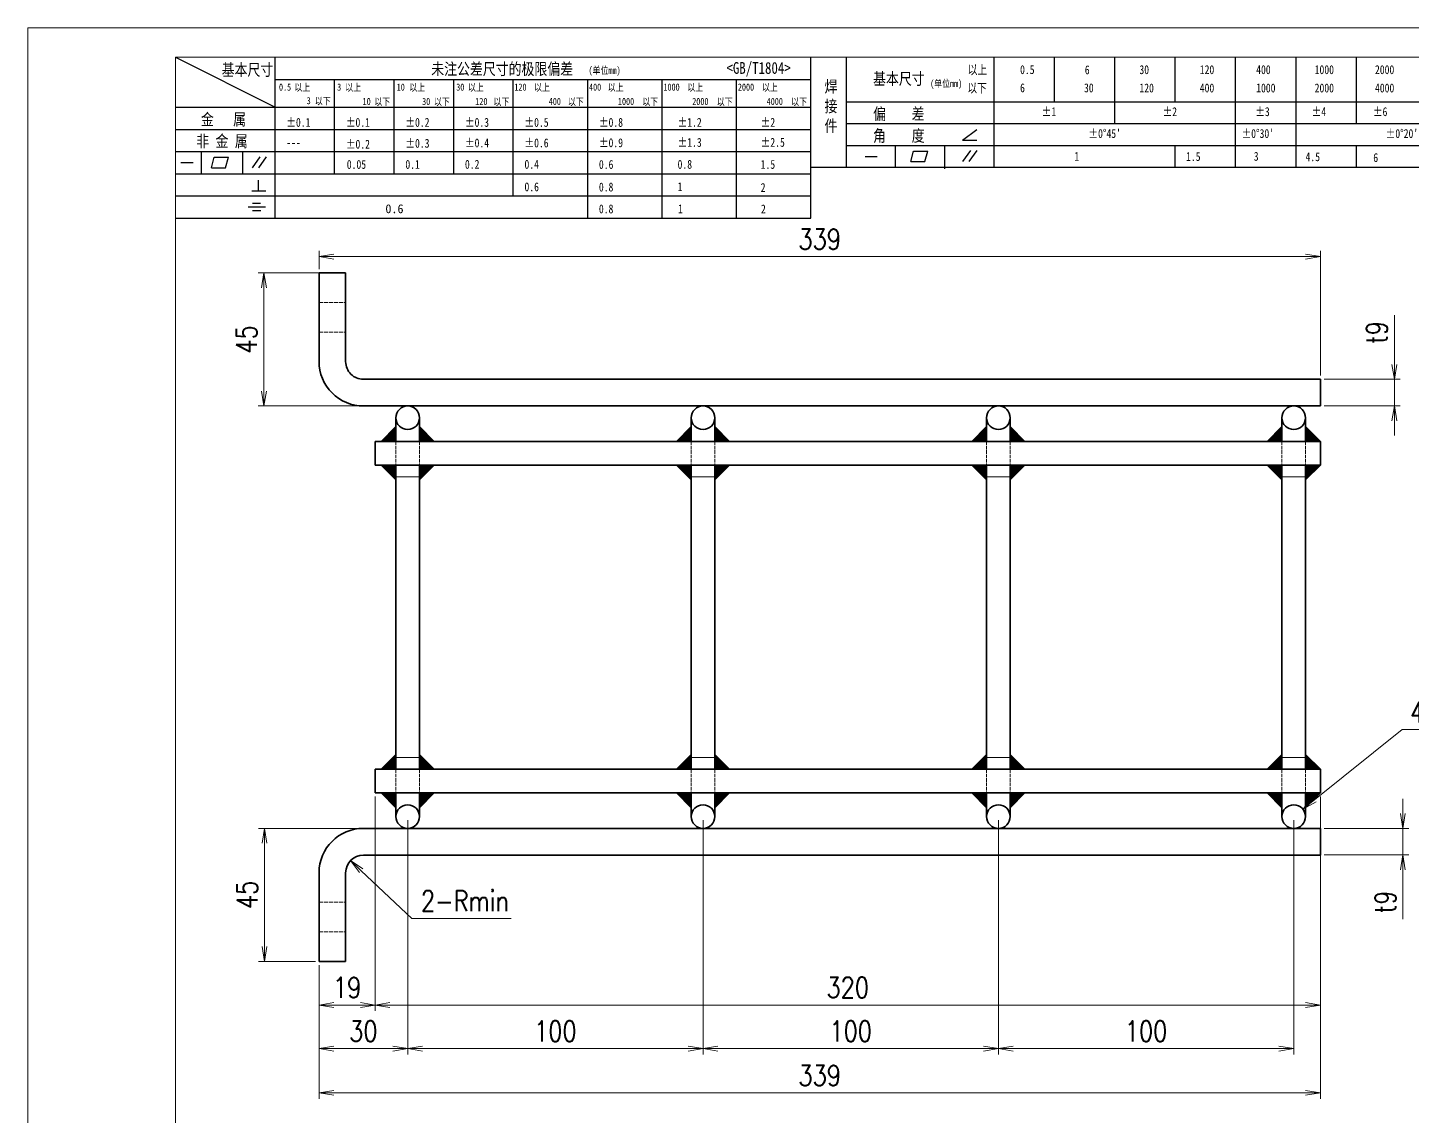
# Model space of a CAD drawing. Header units: millimetres. Extents: x -51813 to 38145, y -10860 to 38732.
# Drawn here: x -50486.1 to -50017.3, y 38020.1 to 38388.5 of the extents above; entities that cross this region are included whole.
import ezdxf

# ---------------------------------------------------------------- set-up
doc = ezdxf.new("R2010")
doc.units = ezdxf.units.MM
doc.header["$LTSCALE"] = 0.5
doc.linetypes.add('DASHED', pattern=[15, 12, -3])
for name, color, linetype, lineweight in [('DRAWING', 7, 'Continuous', 35), ('图框', 7, 'Continuous', 18), ('标注线', 3, 'Continuous', 18), ('粗实线', 7, 'Continuous', 35)]:
    doc.layers.add(name, color=color, linetype=linetype, lineweight=lineweight)
doc.layers.add('图\\M+19E79\\M+195B6\\M+18E9A', color=7, linetype='Continuous')
doc.layers.add('打印', color=7, linetype='Continuous', lineweight=15, plot=False)
doc.layers.add('打印-禁用', color=7, linetype='Continuous', lineweight=15, plot=False)
doc.styles.add('DIM', font='romans.shx', dxfattribs={"width": 0.8, "bigfont": 'bigfont.shx'})
doc.styles.add('国标', font='simfang.ttf', dxfattribs={"width": 0.8})
doc.dimstyles.new('DEH 1-2$0', dxfattribs={"dimscale": 2, "dimtxt": 3.5, "dimasz": 2.5, "dimexe": 1, "dimexo": 0.625, "dimgap": 1.2, "dimtad": 1, "dimdsep": 46, "dimtxsty": 'DIM', "dimblk": 'OPEN', "dimcen": 0, "dimclrd": 8, "dimclre": 8, "dimclrt": 2, "dimazin": 2, "dimtfac": 0.5, "dimtmove": 0, "dimatfit": 3, "dimldrblk": 'OPEN', "dimfxl": 0, "dimtolj": 2, "dimlwd": 13, "dimlwe": 13, "dimarcsym": 0})
doc.dimstyles.new('DEH 1-2$3', dxfattribs={"dimscale": 2, "dimtxt": 3.5, "dimasz": 2.5, "dimexe": 1, "dimexo": 0.625, "dimgap": 1.2, "dimtad": 1, "dimtoh": 1, "dimdsep": 46, "dimtxsty": 'DIM', "dimblk": 'OPEN', "dimcen": 0, "dimclrd": 8, "dimclre": 8, "dimclrt": 2, "dimazin": 2, "dimtfac": 0.5, "dimtofl": 0, "dimtmove": 0, "dimatfit": 3, "dimldrblk": 'OPEN', "dimfxl": 0, "dimtolj": 2, "dimlwd": 18, "dimlwe": 18, "dimarcsym": 0})
doc.dimstyles.new('DEH 1-2$4', dxfattribs={"dimscale": 2, "dimtxt": 3.5, "dimasz": 2.5, "dimexe": 1, "dimexo": 0.625, "dimgap": 1.2, "dimtad": 1, "dimtoh": 1, "dimdsep": 46, "dimtxsty": 'DIM', "dimblk": 'OPEN', "dimcen": 0, "dimclrd": 8, "dimclre": 8, "dimclrt": 2, "dimazin": 2, "dimtfac": 0.5, "dimtofl": 0, "dimtmove": 0, "dimatfit": 3, "dimldrblk": 'OPEN', "dimfxl": 0, "dimtolj": 2, "dimlwd": 18, "dimlwe": 18, "dimarcsym": 0})

# ---------------------------------------------------------------- blocks, each defined once
blk = doc.blocks.new('GZDEH零件A3图框V01版')
at = {"layer": '图\\M+19E79\\M+195B6\\M+18E9A', "color": 9}
for p, q in [((2882.49, -1554.46), (2899.37, -1562.92)), ((2899.37, -1581.67), (2899.37, -1554.46)), ((2990.09, -1581.67), (2990.09, -1554.46)), ((2996.09, -1573.08), (2996.09, -1554.46)), ((3021.09, -1561.98), (3021.09, -1554.46)), ((3031.31, -1561.98), (3031.31, -1554.46)), ((3041.53, -1561.98), (3041.53, -1554.46)), ((3051.75, -1561.98), (3051.75, -1554.46)), ((3061.98, -1561.98), (3061.98, -1554.46)), ((3072.2, -1561.98), (3072.2, -1554.46)), ((3082.42, -1561.98), (3082.42, -1554.46)), ((2899.37, -1558.24), (2990.09, -1558.24)), ((2909.45, -1574.17), (2909.45, -1558.24)), ((2919.53, -1574.17), (2919.53, -1558.24)), ((2929.61, -1574.17), (2929.61, -1558.24)), ((2939.69, -1577.92), (2939.69, -1558.24)), ((2952.29, -1581.67), (2952.29, -1558.24)), ((2964.89, -1581.67), (2964.89, -1558.24)), ((2977.49, -1581.67), (2977.49, -1558.24)), ((2882.49, -1562.92), (2990.09, -1562.92)), ((2996.09, -1561.98), (3113.09, -1561.98)), ((3021.09, -1573.08), (3021.09, -1561.98)), ((3041.53, -1565.68), (3041.53, -1561.98)), ((3061.98, -1573.08), (3061.98, -1561.98)), ((3072.2, -1573.08), (3072.2, -1561.98)), ((3082.42, -1565.68), (3082.42, -1561.98)), ((2996.09, -1565.68), (3113.09, -1565.68)), ((2882.49, -1566.67), (2990.09, -1566.67)), ((3015.75, -1568.51), (3018.15, -1566.66)), ((2882.49, -1570.42), (2990.09, -1570.42)), ((2886.92, -1574.12), (2886.92, -1570.42)), ((2893.91, -1574.12), (2893.91, -1570.42)), ((2996.09, -1569.38), (3113.09, -1569.38)), ((3004.42, -1573.08), (3004.42, -1569.38)), ((3006.97, -1572.12), (3007.45, -1570.33)), ((3007.45, -1570.33), (3009.86, -1570.33)), ((3009.39, -1572.12), (3009.86, -1570.33)), ((3012.75, -1573.08), (3012.75, -1569.38)), ((3015.75, -1568.51), (3018.15, -1568.51)), ((3015.81, -1572.12), (3017.15, -1570.26)), ((3016.89, -1572.12), (3018.23, -1570.26)), ((3051.75, -1573.08), (3051.75, -1569.38)), ((3082.42, -1573.08), (3082.42, -1569.48)), ((2883.43, -1572.27), (2885.49, -1572.27)), ((2888.59, -1573.16), (2889.07, -1571.37)), ((2889.07, -1571.37), (2891.48, -1571.37)), ((2891, -1573.16), (2891.48, -1571.37)), ((2895.52, -1573.16), (2896.85, -1571.3)), ((2896.6, -1573.16), (2897.94, -1571.3)), ((2999.26, -1571.23), (3001.32, -1571.23)), ((3006.97, -1572.12), (3009.39, -1572.12)), ((2882.49, -1574.17), (2990.09, -1574.17)), ((2888.59, -1573.16), (2891, -1573.16)), ((2990.09, -1573.08), (3113.09, -1573.08)), ((3012.75, -1573.33), (3012.75, -1573.08)), ((2895.42, -1577.05), (2897.81, -1577.05)), ((2896.58, -1577.05), (2896.58, -1575.28)), ((2882.49, -1577.92), (2990.09, -1577.92)), ((2894.79, -1579.77), (2897.77, -1579.77)), ((2895.57, -1579.17), (2896.92, -1579.17)), ((2882.49, -1581.67), (2990.09, -1581.67)), ((2895.57, -1580.37), (2896.93, -1580.37))]:
    blk.add_line(p, q, dxfattribs=at)
at = {"layer": '图框', "linetype": 'Continuous'}
for p, q in [((2882.49, -1554.46), (2882.49, -1832.96)), ((3272.49, -1554.46), (2882.49, -1554.46))]:
    blk.add_line(p, q, dxfattribs=at)
at = {"layer": '打印-禁用', "linetype": 'Continuous'}
for p, q in [((2857.49, -1549.46), (2857.49, -1846.46)), ((3277.49, -1549.46), (2857.49, -1549.46))]:
    blk.add_line(p, q, dxfattribs=at)
at = {"layer": '图\\M+19E79\\M+195B6\\M+18E9A', "color": 9, "style": '国标', "width": 0.8}
for s, height, p in [('基本尺寸', 2, (2890.33, -1557.58)), ('未注公差尺寸的极限偏差', 2, (2925.81, -1557.44)), ('<GB/T1804>', 2, (2975.78, -1557.27)), ('以上', 1.5, (3016.64, -1557.33)), ('0.5', 1.5, (3025.49, -1557.3)), ('6', 1.5, (3036.45, -1557.34)), ('30', 1.5, (3045.69, -1557.31)), ('120', 1.5, (3055.91, -1557.31)), ('400', 1.5, (3065.46, -1557.31)), ('1000', 1.5, (3075.36, -1557.31)), ('2000', 1.5, (3085.57, -1557.31)), ('基本尺寸', 2, (3000.6, -1559.1)), ('30', 1.2, (2930.04, -1560.11)), ('以下', 1.5, (3016.58, -1560.43)), ('6', 1.5, (3025.49, -1560.38)), ('30', 1.5, (3036.31, -1560.39)), ('120', 1.5, (3045.69, -1560.41)), ('400', 1.5, (3055.91, -1560.41)), ('1000', 1.5, (3065.46, -1560.41)), ('2000', 1.5, (3075.36, -1560.41)), ('4000', 1.5, (3085.57, -1560.41)), ('偏    差', 2, (3000.6, -1565.04)), ('±1', 1.5, (3029.16, -1564.42)), ('±2', 1.5, (3049.61, -1564.42)), ('±3', 1.5, (3065.3, -1564.42)), ('±4', 1.5, (3074.85, -1564.42)), ('±6', 1.5, (3085.22, -1564.42)), ('金   属', 2, (2886.82, -1565.98)), ('±0.1', 1.5, (2901.27, -1566.23)), ('±0.1', 1.5, (2911.35, -1566.23)), ('±0.2', 1.5, (2921.43, -1566.23)), ('±0.3', 1.5, (2931.51, -1566.23)), ('±0.5', 1.5, (2941.59, -1566.23)), ('±0.8', 1.5, (2954.19, -1566.23)), ('±1.2', 1.5, (2967.51, -1566.23)), ('±2', 1.5, (2981.58, -1566.23)), ('非 金 属', 2, (2886.02, -1569.65)), ('±0.4', 1.5, (2931.51, -1569.71)), ('±0.6', 1.5, (2941.59, -1569.71)), ('±0.9', 1.5, (2954.19, -1569.68)), ('±1.3', 1.5, (2967.51, -1569.62)), ('±2.5', 1.5, (2981.58, -1569.61)), ('角    度', 2, (3000.6, -1568.74)), ("±0%%D45'", 1.5, (3037.06, -1568.12)), ("±0%%D30'", 1.5, (3062.98, -1568.12)), ("±0%%D20'", 1.5, (3087.38, -1568.12)), ('---', 1.5, (2901.27, -1569.65)), ('±0.2', 1.5, (2911.35, -1569.92)), ('±0.3', 1.5, (2921.43, -1569.77)), ('0.1', 1.5, (2921.43, -1573.34)), ('0.2', 1.5, (2931.51, -1573.33)), ('0.4', 1.5, (2941.59, -1573.33)), ('0.6', 1.5, (2954.19, -1573.35)), ('0.8', 1.5, (2967.51, -1573.33)), ('1.5', 1.5, (2981.58, -1573.34)), ('1', 1.5, (3034.69, -1571.98)), ('1.5', 1.5, (3053.59, -1572.01)), ('3', 1.5, (3065.05, -1571.98)), ('4.5', 1.5, (3073.82, -1572.05)), ('6', 1.5, (3085.28, -1572.19)), ('0.6', 1.5, (2941.59, -1577.14)), ('0.8', 1.5, (2954.19, -1577.17)), ('1', 1.5, (2967.51, -1577.12)), ('2', 1.5, (2981.58, -1577.26)), ('0.8', 1.5, (2954.19, -1580.87)), ('1', 1.5, (2967.59, -1580.86)), ('2', 1.5, (2981.62, -1580.89))]:
    blk.add_text(s, height=height, dxfattribs=at).set_placement(p)
at = {"layer": '图\\M+19E79\\M+195B6\\M+18E9A', "color": 9, "lineweight": 15, "style": '国标', "width": 0.8}
for s, p in [('(单位mm)', (2952.44, -1557.27)), ('(单位mm)', (3010.27, -1559.51)), ('0.5', (2900.03, -1560.11)), ('以上', (2902.64, -1560.16)), ('3', (2909.88, -1560.11)), ('以上', (2911.25, -1560.16)), ('10', (2919.96, -1560.11)), ('以上', (2922.09, -1560.16)), ('以上', (2932.02, -1560.16)), ('120', (2939.88, -1560.11)), ('以上', (2943.21, -1560.16)), ('400', (2952.52, -1560.11)), ('以上', (2955.68, -1560.16)), ('1000', (2965.12, -1560.11)), ('以上', (2969.16, -1560.16)), ('2000', (2977.72, -1560.11)), ('以上', (2981.8, -1560.16)), ('3', (2904.73, -1562.41)), ('以下', (2906.1, -1562.46)), ('10', (2914.19, -1562.54)), ('以下', (2916.18, -1562.59)), ('30', (2924.27, -1562.54)), ('以下', (2926.26, -1562.59)), ('120', (2933.26, -1562.54)), ('以下', (2936.34, -1562.59)), ('400', (2945.7, -1562.54)), ('以下', (2948.94, -1562.59)), ('1000', (2957.41, -1562.54)), ('以下', (2961.54, -1562.59)), ('2000', (2969.99, -1562.54)), ('以下', (2974.14, -1562.59)), ('4000', (2982.59, -1562.54)), ('以下', (2986.74, -1562.59))]:
    blk.add_text(s, height=1.2, dxfattribs=at).set_placement(p)
at = {"layer": '图\\M+19E79\\M+195B6\\M+18E9A', "color": 9, "lineweight": 13, "style": '国标'}
blk.add_text('0.6', height=1.5, dxfattribs=at).set_placement((2918.05, -1580.85))
at = {"layer": '图\\M+19E79\\M+195B6\\M+18E9A', "color": 9, "insert": (2992.39, -1558.41), "char_height": 2, "width": 3.1877, "attachment_point": 1, "style": '国标'}
blk.add_mtext('焊\\P接\\P件', dxfattribs=at)
at = {"layer": '图\\M+19E79\\M+195B6\\M+18E9A', "color": 9, "insert": (2911.51, -1573.37), "char_height": 1.5, "attachment_point": 7, "style": '国标'}
blk.add_mtext_dynamic_manual_height_columns('0.05', width=5.1982, gutter_width=12.5, heights=[0], dxfattribs=at)
blk = doc.blocks.new('DEH A3')
at = {"layer": '图框'}
blk.add_blockref('GZDEH零件A3图框V01版', (-2857.49, 1846.46), dxfattribs=at)
blk = doc.blocks.new('_Open')
at = {"color": 0, "linetype": 'ByBlock', "lineweight": -2}
for p, q in [((-1, 0.167), (0, 0)), ((-1, -0.167), (0, 0)), ((0, 0), (-1, 0))]:
    blk.add_line(p, q, dxfattribs=at)
blk = doc.blocks.new('*D201')
at = {"layer": 'Defpoints', "color": 0, "transparency": 16777216}
for p in [(-50405.89, 38117.51), (-50369.07, 38117.51), (-50387.42, 38072.51)]:
    blk.add_point(p, dxfattribs=at)
at = {"layer": '标注线', "color": 8, "lineweight": 13, "transparency": 16777216}
for p, q in [((-50370.32, 38117.51), (-50407.89, 38117.51)), ((-50405.89, 38077.51), (-50405.89, 38112.51)), ((-50388.67, 38072.51), (-50407.89, 38072.51))]:
    blk.add_line(p, q, dxfattribs=at)
at = {"layer": '标注线', "color": 8, "lineweight": 13, "transparency": 16777216, "xscale": 5, "yscale": 5, "zscale": 5}
for p, rotation in [((-50405.89, 38117.51), 90), ((-50405.89, 38072.51), 270)]:
    blk.add_blockref('_Open', p, dxfattribs=dict(at, rotation=rotation))
at = {"layer": '标注线', "color": 2, "transparency": 16777216, "insert": (-50411.79, 38095.01), "char_height": 7, "attachment_point": 5, "rotation": 90, "style": 'DIM'}
blk.add_mtext('\\A2;45', dxfattribs=at)
blk = doc.blocks.new('*D202')
at = {"layer": 'Defpoints', "color": 0, "transparency": 16777216}
for p in [(-50378.42, 38305.51), (-50406.09, 38260.51), (-50368.63, 38260.51)]:
    blk.add_point(p, dxfattribs=at)
at = {"layer": '标注线', "color": 8, "lineweight": 13, "transparency": 16777216}
for p, q in [((-50379.67, 38305.51), (-50408.09, 38305.51)), ((-50406.09, 38300.51), (-50406.09, 38265.51)), ((-50369.88, 38260.51), (-50408.09, 38260.51))]:
    blk.add_line(p, q, dxfattribs=at)
at = {"layer": '标注线', "color": 8, "lineweight": 13, "transparency": 16777216, "xscale": 5, "yscale": 5, "zscale": 5}
for p, rotation in [((-50406.09, 38305.51), 90), ((-50406.09, 38260.51), 270)]:
    blk.add_blockref('_Open', p, dxfattribs=dict(at, rotation=rotation))
at = {"layer": '标注线', "color": 2, "transparency": 16777216, "insert": (-50411.99, 38283.01), "char_height": 7, "attachment_point": 5, "rotation": 90, "style": 'DIM'}
blk.add_mtext('\\A2;45', dxfattribs=at)
blk = doc.blocks.new('*D203')
at = {"layer": 'Defpoints', "color": 0, "transparency": 16777216}
for p in [(-50048.42, 38311.03), (-50387.42, 38305.51), (-50048.42, 38269.51)]:
    blk.add_point(p, dxfattribs=at)
at = {"layer": '标注线', "color": 8, "lineweight": 13, "transparency": 16777216}
for p, q in [((-50387.42, 38306.76), (-50387.42, 38313.03)), ((-50382.42, 38311.03), (-50053.42, 38311.03)), ((-50048.42, 38270.76), (-50048.42, 38313.03))]:
    blk.add_line(p, q, dxfattribs=at)
at = {"layer": '标注线', "color": 8, "lineweight": 13, "transparency": 16777216, "xscale": 5, "yscale": 5, "zscale": 5, "rotation": 180}
blk.add_blockref('_Open', (-50387.42, 38311.03), dxfattribs=at)
at = {"layer": '标注线', "color": 8, "lineweight": 13, "transparency": 16777216, "xscale": 5, "yscale": 5, "zscale": 5}
blk.add_blockref('_Open', (-50048.42, 38311.03), dxfattribs=at)
at = {"layer": '标注线', "color": 2, "transparency": 16777216, "insert": (-50217.92, 38316.93), "char_height": 7, "attachment_point": 5, "style": 'DIM'}
blk.add_mtext('\\A2;339', dxfattribs=at)
blk = doc.blocks.new('*D204')
at = {"layer": 'Defpoints', "color": 0, "transparency": 16777216}
for p in [(-50048.42, 38269.51), (-50023.34, 38269.51), (-50048.42, 38260.51)]:
    blk.add_point(p, dxfattribs=at)
at = {"layer": '标注线', "color": 8, "lineweight": 13, "transparency": 16777216}
for p, q in [((-50023.34, 38274.51), (-50023.34, 38291.24)), ((-50047.17, 38269.51), (-50021.34, 38269.51)), ((-50023.34, 38260.51), (-50023.34, 38269.51)), ((-50047.17, 38260.51), (-50021.34, 38260.51)), ((-50023.34, 38255.51), (-50023.34, 38250.51))]:
    blk.add_line(p, q, dxfattribs=at)
at = {"layer": '标注线', "color": 8, "lineweight": 13, "transparency": 16777216, "xscale": 5, "yscale": 5, "zscale": 5}
for p, rotation in [((-50023.34, 38269.51), 270), ((-50023.34, 38260.51), 90)]:
    blk.add_blockref('_Open', p, dxfattribs=dict(at, rotation=rotation))
at = {"layer": '标注线', "color": 2, "transparency": 16777216, "insert": (-50029.24, 38285.37), "char_height": 7, "attachment_point": 5, "rotation": 90, "style": 'DIM'}
blk.add_mtext('\\A2;{\\Fromans,bigfont|c134;t}9', dxfattribs=at)
blk = doc.blocks.new('*D205')
at = {"layer": 'Defpoints', "color": 0, "transparency": 16777216}
for p in [(-50048.42, 38117.51), (-50048.42, 38108.51), (-50020.48, 38108.51)]:
    blk.add_point(p, dxfattribs=at)
at = {"layer": '标注线', "color": 8, "lineweight": 13, "transparency": 16777216}
for p, q in [((-50020.48, 38122.51), (-50020.48, 38127.51)), ((-50047.17, 38117.51), (-50018.48, 38117.51)), ((-50020.48, 38117.51), (-50020.48, 38108.51)), ((-50047.17, 38108.51), (-50018.48, 38108.51)), ((-50020.48, 38103.51), (-50020.48, 38086.77))]:
    blk.add_line(p, q, dxfattribs=at)
at = {"layer": '标注线', "color": 8, "lineweight": 13, "transparency": 16777216, "xscale": 5, "yscale": 5, "zscale": 5}
for p, rotation in [((-50020.48, 38117.51), 270), ((-50020.48, 38108.51), 90)]:
    blk.add_blockref('_Open', p, dxfattribs=dict(at, rotation=rotation))
at = {"layer": '标注线', "color": 2, "transparency": 16777216, "insert": (-50026.38, 38092.64), "char_height": 7, "attachment_point": 5, "rotation": 90, "style": 'DIM'}
blk.add_mtext('\\A2;{\\Fromans,bigfont|c134;t}9', dxfattribs=at)
blk = doc.blocks.new('*D206')
at = {"layer": 'Defpoints', "color": 0, "transparency": 16777216}
for p in [(-50048.42, 38108.51), (-50387.42, 38072.51), (-50048.42, 38028.01)]:
    blk.add_point(p, dxfattribs=at)
at = {"layer": '标注线', "color": 8, "lineweight": 13, "transparency": 16777216}
for p, q in [((-50048.42, 38107.26), (-50048.42, 38026.01)), ((-50387.42, 38071.26), (-50387.42, 38026.01)), ((-50382.42, 38028.01), (-50053.42, 38028.01))]:
    blk.add_line(p, q, dxfattribs=at)
at = {"layer": '标注线', "color": 8, "lineweight": 13, "transparency": 16777216, "xscale": 5, "yscale": 5, "zscale": 5, "rotation": 180}
blk.add_blockref('_Open', (-50387.42, 38028.01), dxfattribs=at)
at = {"layer": '标注线', "color": 8, "lineweight": 13, "transparency": 16777216, "xscale": 5, "yscale": 5, "zscale": 5}
blk.add_blockref('_Open', (-50048.42, 38028.01), dxfattribs=at)
at = {"layer": '标注线', "color": 2, "transparency": 16777216, "insert": (-50217.92, 38033.91), "char_height": 7, "attachment_point": 5, "style": 'DIM'}
blk.add_mtext('\\A2;339', dxfattribs=at)
blk = doc.blocks.new('*D207')
at = {"layer": 'Defpoints', "color": 0, "transparency": 16777216}
for p in [(-50376.78, 38106.62), (-50372.42, 38102.51)]:
    blk.add_point(p, dxfattribs=at)
at = {"layer": '标注线', "color": 8, "lineweight": 18, "transparency": 16777216}
for p, q in [((-50356.04, 38087.05), (-50373.15, 38103.19)), ((-50322.44, 38087.05), (-50356.04, 38087.05))]:
    blk.add_line(p, q, dxfattribs=at)
at = {"layer": '标注线', "color": 8, "lineweight": 18, "transparency": 16777216, "xscale": 5, "yscale": 5, "zscale": 5, "rotation": 136.6609101122575}
blk.add_blockref('_Open', (-50376.78, 38106.62), dxfattribs=at)
at = {"layer": '标注线', "color": 2, "transparency": 16777216, "insert": (-50338.04, 38092.95), "char_height": 7, "attachment_point": 5, "style": 'DIM'}
blk.add_mtext('\\A2;{\\Fromans,bigfont|c134;2-Rmin}', dxfattribs=at)
blk = doc.blocks.new('*D208')
at = {"layer": 'Defpoints', "color": 0, "transparency": 16777216}
for p in [(-50368.42, 38129.51), (-50387.42, 38072.51), (-50387.42, 38057.73)]:
    blk.add_point(p, dxfattribs=at)
at = {"layer": '标注线', "color": 8, "lineweight": 13, "transparency": 16777216}
for p, q in [((-50368.42, 38128.26), (-50368.42, 38055.73)), ((-50387.42, 38071.26), (-50387.42, 38055.73)), ((-50373.42, 38057.73), (-50382.42, 38057.73))]:
    blk.add_line(p, q, dxfattribs=at)
at = {"layer": '标注线', "color": 8, "lineweight": 13, "transparency": 16777216, "xscale": 5, "yscale": 5, "zscale": 5, "rotation": 180}
blk.add_blockref('_Open', (-50387.42, 38057.73), dxfattribs=at)
at = {"layer": '标注线', "color": 8, "lineweight": 13, "transparency": 16777216, "xscale": 5, "yscale": 5, "zscale": 5}
blk.add_blockref('_Open', (-50368.42, 38057.73), dxfattribs=at)
at = {"layer": '标注线', "color": 2, "transparency": 16777216, "insert": (-50377.92, 38063.63), "char_height": 7, "attachment_point": 5, "style": 'DIM'}
blk.add_mtext('\\A2;19', dxfattribs=at)
blk = doc.blocks.new('*D209')
at = {"layer": 'Defpoints', "color": 0, "transparency": 16777216}
for p in [(-50368.42, 38129.51), (-50048.42, 38129.51), (-50048.42, 38057.73)]:
    blk.add_point(p, dxfattribs=at)
at = {"layer": '标注线', "color": 8, "lineweight": 13, "transparency": 16777216}
for p, q in [((-50368.42, 38128.26), (-50368.42, 38055.73)), ((-50048.42, 38128.26), (-50048.42, 38055.73)), ((-50363.42, 38057.73), (-50053.42, 38057.73))]:
    blk.add_line(p, q, dxfattribs=at)
at = {"layer": '标注线', "color": 8, "lineweight": 13, "transparency": 16777216, "xscale": 5, "yscale": 5, "zscale": 5, "rotation": 180}
blk.add_blockref('_Open', (-50368.42, 38057.73), dxfattribs=at)
at = {"layer": '标注线', "color": 8, "lineweight": 13, "transparency": 16777216, "xscale": 5, "yscale": 5, "zscale": 5}
blk.add_blockref('_Open', (-50048.42, 38057.73), dxfattribs=at)
at = {"layer": '标注线', "color": 2, "transparency": 16777216, "insert": (-50208.42, 38063.63), "char_height": 7, "attachment_point": 5, "style": 'DIM'}
blk.add_mtext('\\A2;320', dxfattribs=at)
blk = doc.blocks.new('*D210')
at = {"layer": 'Defpoints', "color": 0, "transparency": 16777216}
for p in [(-50357.42, 38121.51), (-50387.42, 38072.51), (-50387.42, 38042.97)]:
    blk.add_point(p, dxfattribs=at)
at = {"layer": '标注线', "color": 8, "lineweight": 13, "transparency": 16777216}
for p, q in [((-50357.42, 38120.26), (-50357.42, 38040.97)), ((-50387.42, 38071.26), (-50387.42, 38040.97)), ((-50362.42, 38042.97), (-50382.42, 38042.97))]:
    blk.add_line(p, q, dxfattribs=at)
at = {"layer": '标注线', "color": 8, "lineweight": 13, "transparency": 16777216, "xscale": 5, "yscale": 5, "zscale": 5, "rotation": 180}
blk.add_blockref('_Open', (-50387.42, 38042.97), dxfattribs=at)
at = {"layer": '标注线', "color": 8, "lineweight": 13, "transparency": 16777216, "xscale": 5, "yscale": 5, "zscale": 5}
blk.add_blockref('_Open', (-50357.42, 38042.97), dxfattribs=at)
at = {"layer": '标注线', "color": 2, "transparency": 16777216, "insert": (-50372.42, 38048.87), "char_height": 7, "attachment_point": 5, "style": 'DIM'}
blk.add_mtext('\\A2;30', dxfattribs=at)
blk = doc.blocks.new('*D211')
at = {"layer": 'Defpoints', "color": 0, "transparency": 16777216}
for p in [(-50357.42, 38121.51), (-50257.42, 38121.51), (-50257.42, 38042.97)]:
    blk.add_point(p, dxfattribs=at)
at = {"layer": '标注线', "color": 8, "lineweight": 13, "transparency": 16777216}
for p, q in [((-50357.42, 38120.26), (-50357.42, 38040.97)), ((-50257.42, 38120.26), (-50257.42, 38040.97)), ((-50352.42, 38042.97), (-50262.42, 38042.97))]:
    blk.add_line(p, q, dxfattribs=at)
at = {"layer": '标注线', "color": 8, "lineweight": 13, "transparency": 16777216, "xscale": 5, "yscale": 5, "zscale": 5, "rotation": 180}
blk.add_blockref('_Open', (-50357.42, 38042.97), dxfattribs=at)
at = {"layer": '标注线', "color": 8, "lineweight": 13, "transparency": 16777216, "xscale": 5, "yscale": 5, "zscale": 5}
blk.add_blockref('_Open', (-50257.42, 38042.97), dxfattribs=at)
at = {"layer": '标注线', "color": 2, "transparency": 16777216, "insert": (-50307.42, 38048.87), "char_height": 7, "attachment_point": 5, "style": 'DIM'}
blk.add_mtext('\\A2;100', dxfattribs=at)
blk = doc.blocks.new('*D212')
at = {"layer": 'Defpoints', "color": 0, "transparency": 16777216}
for p in [(-50257.42, 38121.51), (-50157.42, 38121.51), (-50157.42, 38042.97)]:
    blk.add_point(p, dxfattribs=at)
at = {"layer": '标注线', "color": 8, "lineweight": 13, "transparency": 16777216}
for p, q in [((-50257.42, 38120.26), (-50257.42, 38040.97)), ((-50157.42, 38120.26), (-50157.42, 38040.97)), ((-50252.42, 38042.97), (-50162.42, 38042.97))]:
    blk.add_line(p, q, dxfattribs=at)
at = {"layer": '标注线', "color": 8, "lineweight": 13, "transparency": 16777216, "xscale": 5, "yscale": 5, "zscale": 5, "rotation": 180}
blk.add_blockref('_Open', (-50257.42, 38042.97), dxfattribs=at)
at = {"layer": '标注线', "color": 8, "lineweight": 13, "transparency": 16777216, "xscale": 5, "yscale": 5, "zscale": 5}
blk.add_blockref('_Open', (-50157.42, 38042.97), dxfattribs=at)
at = {"layer": '标注线', "color": 2, "transparency": 16777216, "insert": (-50207.42, 38048.87), "char_height": 7, "attachment_point": 5, "style": 'DIM'}
blk.add_mtext('\\A2;100', dxfattribs=at)
blk = doc.blocks.new('*D213')
at = {"layer": 'Defpoints', "color": 0, "transparency": 16777216}
for p in [(-50157.42, 38121.51), (-50057.42, 38121.51), (-50057.42, 38042.97)]:
    blk.add_point(p, dxfattribs=at)
at = {"layer": '标注线', "color": 8, "lineweight": 13, "transparency": 16777216}
for p, q in [((-50157.42, 38120.26), (-50157.42, 38040.97)), ((-50057.42, 38120.26), (-50057.42, 38040.97)), ((-50152.42, 38042.97), (-50062.42, 38042.97))]:
    blk.add_line(p, q, dxfattribs=at)
at = {"layer": '标注线', "color": 8, "lineweight": 13, "transparency": 16777216, "xscale": 5, "yscale": 5, "zscale": 5, "rotation": 180}
blk.add_blockref('_Open', (-50157.42, 38042.97), dxfattribs=at)
at = {"layer": '标注线', "color": 8, "lineweight": 13, "transparency": 16777216, "xscale": 5, "yscale": 5, "zscale": 5}
blk.add_blockref('_Open', (-50057.42, 38042.97), dxfattribs=at)
at = {"layer": '标注线', "color": 2, "transparency": 16777216, "insert": (-50107.42, 38048.87), "char_height": 7, "attachment_point": 5, "style": 'DIM'}
blk.add_mtext('\\A2;100', dxfattribs=at)
blk = doc.blocks.new('*D215')
at = {"layer": 'Defpoints', "color": 0, "transparency": 16777216}
for p in [(-50054.3, 38124.01), (-50060.54, 38119)]:
    blk.add_point(p, dxfattribs=at)
at = {"layer": '标注线', "color": 8, "lineweight": 18, "transparency": 16777216}
for p, q in [((-50020.69, 38150.96), (-50050.4, 38127.14)), ((-49997.23, 38150.96), (-50020.69, 38150.96))]:
    blk.add_line(p, q, dxfattribs=at)
at = {"layer": '标注线', "color": 8, "lineweight": 18, "transparency": 16777216, "xscale": 5, "yscale": 5, "zscale": 5, "rotation": 218.7324450606077}
blk.add_blockref('_Open', (-50054.3, 38124.01), dxfattribs=at)
at = {"layer": '标注线', "color": 2, "transparency": 16777216, "insert": (-50007.76, 38156.86), "char_height": 7, "attachment_point": 5, "style": 'DIM'}
blk.add_mtext('\\A2;4-%%c8', dxfattribs=at)
blk = doc.blocks.new('WELDING_5')
at = {"layer": '粗实线'}
blk.add_hatch(color=256, dxfattribs=at).paths.add_polyline_path([(0, 5), (0, 0), (5, 0)])
for q in [(0, 5), (5, 0)]:
    blk.add_line((0, 0), q, dxfattribs=at)
blk.add_lwpolyline([(0, 5), (5, 0)], dxfattribs=at)

msp = doc.modelspace()

# ---------------------------------------------------------------- linework, layer by layer
at = {"color": 7, "lineweight": 35}
for p, q in [((-50387.418, 38305.505), (-50387.418, 38275.505)), ((-50378.418, 38305.505), (-50378.418, 38275.505)), ((-50372.418, 38269.505), (-50048.418, 38269.505)), ((-50048.418, 38260.505), (-50372.418, 38260.505)), ((-50048.418, 38248.505), (-50368.418, 38248.505)), ((-50368.418, 38240.505), (-50048.418, 38240.505)), ((-50361.418, 38141.505), (-50361.418, 38236.505)), ((-50353.418, 38236.505), (-50353.418, 38141.505)), ((-50261.418, 38141.505), (-50261.418, 38236.505)), ((-50253.418, 38236.505), (-50253.418, 38141.505)), ((-50161.418, 38141.505), (-50161.418, 38236.505)), ((-50153.418, 38236.505), (-50153.418, 38141.505)), ((-50061.418, 38141.506), (-50061.418, 38236.506)), ((-50053.418, 38236.506), (-50053.418, 38141.506)), ((-50048.418, 38137.505), (-50368.418, 38137.505)), ((-50368.418, 38129.505), (-50048.418, 38129.505)), ((-50048.418, 38117.505), (-50372.418, 38117.505)), ((-50372.418, 38108.505), (-50048.418, 38108.505)), ((-50387.418, 38102.505), (-50387.418, 38072.505)), ((-50378.418, 38102.505), (-50378.418, 38072.505))]:
    msp.add_line(p, q, dxfattribs=at)
at = {"color": 7, "lineweight": 35, "ltscale": 0.225}
for p, q in [((-50378.418, 38305.505), (-50387.418, 38305.505)), ((-50048.418, 38260.505), (-50048.418, 38269.505)), ((-50048.418, 38108.505), (-50048.418, 38117.505)), ((-50378.418, 38072.505), (-50387.418, 38072.505))]:
    msp.add_line(p, q, dxfattribs=at)
at = {"color": 1, "linetype": 'DASHED', "lineweight": 13, "ltscale": 0.225}
for p, q in [((-50387.418, 38295.505), (-50378.418, 38295.505)), ((-50387.418, 38285.505), (-50378.418, 38285.505)), ((-50387.418, 38092.505), (-50378.418, 38092.505)), ((-50387.418, 38082.505), (-50378.418, 38082.505))]:
    msp.add_line(p, q, dxfattribs=at)
at = {"color": 7, "lineweight": 35, "ltscale": 0.199997}
msp.add_line((-50361.418, 38256.505), (-50361.418, 38248.505), dxfattribs=at)
at = {"color": 1, "linetype": 'DASHED', "lineweight": 13, "ltscale": 6.10352e-05}
for p, q in [((-50353.418, 38256.505), (-50353.418, 38256.503)), ((-50253.418, 38256.505), (-50253.418, 38256.503)), ((-50353.418, 38121.508), (-50353.418, 38121.505)), ((-50153.418, 38121.508), (-50153.418, 38121.505))]:
    msp.add_line(p, q, dxfattribs=at)
at = {"color": 7, "lineweight": 35, "ltscale": 0.199936}
msp.add_line((-50353.418, 38256.503), (-50353.418, 38248.505), dxfattribs=at)
at = {"color": 7, "lineweight": 35, "ltscale": 0.199998}
for p, q in [((-50261.418, 38256.505), (-50261.418, 38248.505)), ((-50161.418, 38256.505), (-50161.418, 38248.505))]:
    msp.add_line(p, q, dxfattribs=at)
at = {"color": 7, "lineweight": 35, "ltscale": 0.199937}
for p, q in [((-50253.418, 38256.503), (-50253.418, 38248.505)), ((-50153.418, 38256.503), (-50153.418, 38248.505))]:
    msp.add_line(p, q, dxfattribs=at)
at = {"color": 1, "linetype": 'DASHED', "lineweight": 13, "ltscale": 6.2561e-05}
for p, q in [((-50153.418, 38256.505), (-50153.418, 38256.503)), ((-50053.418, 38256.506), (-50053.418, 38256.503))]:
    msp.add_line(p, q, dxfattribs=at)
at = {"color": 7, "lineweight": 35, "ltscale": 0.2}
for p, q in [((-50061.418, 38256.505), (-50061.418, 38248.505)), ((-50368.418, 38240.505), (-50368.418, 38248.505)), ((-50048.418, 38248.505), (-50048.418, 38240.505)), ((-50368.418, 38129.505), (-50368.418, 38137.505)), ((-50048.418, 38137.505), (-50048.418, 38129.505)), ((-50261.418, 38129.505), (-50261.418, 38121.505)), ((-50061.418, 38129.506), (-50061.418, 38121.506))]:
    msp.add_line(p, q, dxfattribs=at)
at = {"color": 7, "lineweight": 35, "ltscale": 0.199939}
msp.add_line((-50053.418, 38256.503), (-50053.418, 38248.505), dxfattribs=at)
at = {"color": 1, "linetype": 'DASHED', "lineweight": 13, "ltscale": 0.2}
for p, q in [((-50361.418, 38248.505), (-50361.418, 38240.505)), ((-50353.418, 38248.505), (-50353.418, 38240.505)), ((-50161.418, 38248.505), (-50161.418, 38240.505)), ((-50153.418, 38248.505), (-50153.418, 38240.505)), ((-50061.418, 38248.505), (-50061.418, 38240.505)), ((-50053.418, 38248.505), (-50053.418, 38240.505)), ((-50361.418, 38137.505), (-50361.418, 38129.505)), ((-50353.418, 38137.505), (-50353.418, 38129.505)), ((-50261.418, 38137.505), (-50261.418, 38129.505)), ((-50253.418, 38137.505), (-50253.418, 38129.505))]:
    msp.add_line(p, q, dxfattribs=at)
at = {"color": 1, "linetype": 'DASHED', "lineweight": 13, "ltscale": 0.199998}
for p, q in [((-50261.418, 38248.505), (-50261.418, 38240.505)), ((-50253.418, 38248.505), (-50253.418, 38240.505))]:
    msp.add_line(p, q, dxfattribs=at)
at = {"color": 7, "lineweight": 35, "ltscale": 0.100003}
for p, q in [((-50361.418, 38240.505), (-50361.418, 38236.505)), ((-50261.418, 38240.505), (-50261.418, 38236.505)), ((-50061.418, 38141.506), (-50061.418, 38137.505)), ((-50053.418, 38141.506), (-50053.418, 38137.505))]:
    msp.add_line(p, q, dxfattribs=at)
at = {"color": 7, "lineweight": 35, "ltscale": 0.1}
for p, q in [((-50361.418, 38240.505), (-50361.418, 38236.505)), ((-50353.418, 38240.505), (-50353.418, 38236.505)), ((-50261.418, 38240.505), (-50261.418, 38236.505)), ((-50253.418, 38240.505), (-50253.418, 38236.505)), ((-50161.418, 38240.505), (-50161.418, 38236.505)), ((-50153.418, 38240.505), (-50153.418, 38236.505)), ((-50061.418, 38240.505), (-50061.418, 38236.505)), ((-50053.418, 38240.505), (-50053.418, 38236.505)), ((-50361.418, 38141.505), (-50361.418, 38137.505)), ((-50353.418, 38141.505), (-50353.418, 38137.505)), ((-50261.418, 38141.505), (-50261.418, 38137.505)), ((-50261.418, 38141.505), (-50261.418, 38137.505)), ((-50253.418, 38141.505), (-50253.418, 38137.505)), ((-50253.418, 38141.505), (-50253.418, 38137.505)), ((-50161.418, 38141.505), (-50161.418, 38137.505)), ((-50153.418, 38141.505), (-50153.418, 38137.505)), ((-50061.418, 38141.505), (-50061.418, 38137.505)), ((-50053.418, 38141.505), (-50053.418, 38137.505))]:
    msp.add_line(p, q, dxfattribs=at)
at = {"color": 7, "lineweight": 35, "ltscale": 0.100002}
for p, q in [((-50353.418, 38240.505), (-50353.418, 38236.505)), ((-50253.418, 38240.505), (-50253.418, 38236.505))]:
    msp.add_line(p, q, dxfattribs=at)
at = {"color": 7, "lineweight": 35, "ltscale": 0.099998}
for p, q in [((-50061.418, 38240.505), (-50061.418, 38236.506)), ((-50053.418, 38240.505), (-50053.418, 38236.506))]:
    msp.add_line(p, q, dxfattribs=at)
at = {"color": 1, "linetype": 'DASHED', "lineweight": 13, "ltscale": 0.1}
for p, q in [((-50357.418, 38236.505), (-50361.418, 38236.505)), ((-50357.418, 38236.505), (-50361.418, 38236.505)), ((-50353.418, 38236.505), (-50357.418, 38236.505)), ((-50353.418, 38236.505), (-50357.418, 38236.505)), ((-50257.418, 38236.505), (-50261.418, 38236.505)), ((-50257.418, 38236.505), (-50261.418, 38236.505)), ((-50253.418, 38236.505), (-50257.418, 38236.505)), ((-50253.418, 38236.505), (-50257.418, 38236.505)), ((-50157.418, 38236.505), (-50161.418, 38236.505)), ((-50153.418, 38236.505), (-50157.418, 38236.505)), ((-50057.418, 38236.506), (-50061.418, 38236.506)), ((-50057.418, 38236.505), (-50061.418, 38236.505)), ((-50053.418, 38236.506), (-50057.418, 38236.506)), ((-50053.418, 38236.505), (-50057.418, 38236.505)), ((-50357.418, 38141.505), (-50361.418, 38141.505)), ((-50357.418, 38141.505), (-50361.418, 38141.505)), ((-50353.418, 38141.505), (-50357.418, 38141.505)), ((-50353.418, 38141.505), (-50357.418, 38141.505)), ((-50257.418, 38141.505), (-50261.418, 38141.505)), ((-50257.418, 38141.505), (-50261.418, 38141.505)), ((-50253.418, 38141.505), (-50257.418, 38141.505)), ((-50253.418, 38141.505), (-50257.418, 38141.505)), ((-50157.418, 38141.505), (-50161.418, 38141.505)), ((-50153.418, 38141.505), (-50157.418, 38141.505)), ((-50057.418, 38141.506), (-50061.418, 38141.506)), ((-50057.418, 38141.505), (-50061.418, 38141.505)), ((-50053.418, 38141.506), (-50057.418, 38141.506)), ((-50053.418, 38141.505), (-50057.418, 38141.505))]:
    msp.add_line(p, q, dxfattribs=at)
at = {"color": 7, "lineweight": 13, "ltscale": 0.1}
for p, q in [((-50357.418, 38236.505), (-50361.418, 38236.505)), ((-50357.418, 38236.505), (-50361.418, 38236.505)), ((-50353.418, 38236.505), (-50357.418, 38236.505)), ((-50353.418, 38236.505), (-50357.418, 38236.505)), ((-50257.418, 38236.505), (-50261.418, 38236.505)), ((-50257.418, 38236.505), (-50261.418, 38236.505)), ((-50253.418, 38236.505), (-50257.418, 38236.505)), ((-50253.418, 38236.505), (-50257.418, 38236.505)), ((-50157.418, 38236.505), (-50161.418, 38236.505)), ((-50153.418, 38236.505), (-50157.418, 38236.505)), ((-50057.418, 38236.506), (-50061.418, 38236.506)), ((-50057.418, 38236.505), (-50061.418, 38236.505)), ((-50053.418, 38236.506), (-50057.418, 38236.506)), ((-50053.418, 38236.505), (-50057.418, 38236.505)), ((-50357.418, 38141.505), (-50361.418, 38141.505)), ((-50357.418, 38141.505), (-50361.418, 38141.505)), ((-50353.418, 38141.505), (-50357.418, 38141.505)), ((-50353.418, 38141.505), (-50357.418, 38141.505)), ((-50257.418, 38141.505), (-50261.418, 38141.505)), ((-50257.418, 38141.505), (-50261.418, 38141.505)), ((-50253.418, 38141.505), (-50257.418, 38141.505)), ((-50253.418, 38141.505), (-50257.418, 38141.505)), ((-50157.418, 38141.505), (-50161.418, 38141.505)), ((-50153.418, 38141.505), (-50157.418, 38141.505)), ((-50057.418, 38141.506), (-50061.418, 38141.506)), ((-50057.418, 38141.505), (-50061.418, 38141.505)), ((-50053.418, 38141.506), (-50057.418, 38141.506)), ((-50053.418, 38141.505), (-50057.418, 38141.505))]:
    msp.add_line(p, q, dxfattribs=at)
at = {"color": 7, "lineweight": 35, "ltscale": 0.099997}
for p, q in [((-50361.418, 38141.505), (-50361.418, 38137.505)), ((-50353.418, 38141.505), (-50353.418, 38137.505))]:
    msp.add_line(p, q, dxfattribs=at)
at = {"color": 1, "linetype": 'DASHED', "lineweight": 13, "ltscale": 0.199997}
for p, q in [((-50161.418, 38137.505), (-50161.418, 38129.506)), ((-50153.418, 38137.505), (-50153.418, 38129.506)), ((-50061.418, 38137.505), (-50061.418, 38129.506)), ((-50053.418, 38137.505), (-50053.418, 38129.506))]:
    msp.add_line(p, q, dxfattribs=at)
at = {"color": 7, "lineweight": 35, "ltscale": 0.200003}
for p, q in [((-50361.418, 38129.505), (-50361.418, 38121.505)), ((-50161.418, 38129.506), (-50161.418, 38121.505))]:
    msp.add_line(p, q, dxfattribs=at)
at = {"color": 7, "lineweight": 35, "ltscale": 0.199942}
for p, q in [((-50353.418, 38129.505), (-50353.418, 38121.508)), ((-50253.418, 38129.505), (-50253.418, 38121.508)), ((-50153.418, 38129.506), (-50153.418, 38121.508)), ((-50053.418, 38129.506), (-50053.418, 38121.508))]:
    msp.add_line(p, q, dxfattribs=at)
at = {"color": 1, "linetype": 'DASHED', "lineweight": 13, "ltscale": 5.79834e-05}
for p, q in [((-50253.418, 38121.508), (-50253.418, 38121.505)), ((-50053.418, 38121.508), (-50053.418, 38121.506))]:
    msp.add_line(p, q, dxfattribs=at)
at = {"color": 7, "lineweight": 35}
for centre in [(-50357.418, 38256.505), (-50257.418, 38256.505), (-50157.418, 38256.505), (-50057.418, 38256.505), (-50357.418, 38121.505), (-50257.418, 38121.505), (-50157.418, 38121.505), (-50057.418, 38121.505)]:
    msp.add_circle(centre, 4, dxfattribs=at)
for centre, radius, start, end in [((-50372.418, 38275.505), 15, 179.99999, 270), ((-50372.418, 38275.505), 6, 179.99999, 270), ((-50372.418, 38102.505), 15, 90, 179.99999), ((-50372.418, 38102.505), 6, 90, 179.99999)]:
    msp.add_arc(centre, radius, start, end, dxfattribs=at)
at = {"layer": '打印'}
msp.add_lwpolyline([(-50486.076, 38388.515), (-49646.076, 38388.515), (-49646.076, 37794.515), (-50486.076, 37794.515)], close=True, dxfattribs=at)

# ---------------------------------------------------------------- block references
at = {"layer": 'DRAWING'}
for p, rotation in [((-50361.418, 38248.505), 90), ((-50353.418, 38248.505), 1.092813591935499e-05), ((-50261.418, 38248.505), 90), ((-50253.418, 38248.505), 1.092813591935499e-05), ((-50161.418, 38248.505), 90), ((-50153.418, 38248.505), 1.092813591935499e-05), ((-50061.418, 38248.505), 90), ((-50053.418, 38248.505), 1.092813591935499e-05), ((-50361.418, 38240.505), 180.0000109281359), ((-50353.418, 38240.505), 270.0000239823683), ((-50261.418, 38240.505), 180.0000109281359), ((-50253.418, 38240.505), 270.0000239823683), ((-50161.418, 38240.505), 180.0000109281359), ((-50153.418, 38240.505), 270.0000239823683), ((-50061.418, 38240.505), 180.0000109281359), ((-50053.418, 38240.505), 270.0000239823683), ((-50361.418, 38137.505), 90.00004095570526), ((-50261.418, 38137.505), 90.00004095570526), ((-50161.418, 38137.505), 90.00004095570526), ((-50061.418, 38137.505), 90.00004095570526), ((-50361.418, 38129.505), 180), ((-50353.418, 38129.505), 270), ((-50261.418, 38129.505), 180), ((-50253.418, 38129.505), 270), ((-50161.418, 38129.505), 180), ((-50153.418, 38129.505), 270), ((-50061.418, 38129.505), 180), ((-50053.418, 38129.505), 270)]:
    msp.add_blockref('WELDING_5', p, dxfattribs=dict(at, rotation=rotation))
for p in [(-50353.418, 38137.505), (-50253.418, 38137.505), (-50153.418, 38137.505), (-50053.418, 38137.505)]:
    msp.add_blockref('WELDING_5', p, dxfattribs=at)
at = {"layer": '图框', "xscale": 2, "yscale": 2, "zscale": 2}
msp.add_blockref('DEH A3', (-50486.076, 37794.515), dxfattribs=at)

# ---------------------------------------------------------------- dimensions: what is measured, and where the dimension line sits
at = {"layer": '标注线'}
for base, p1, p2, picture, middle in [((-50048.418, 38311.03), (-50387.418, 38305.505), (-50048.418, 38269.505), '*D203', (-50217.918, 38316.93)), ((-50048.418, 38057.734), (-50368.418, 38129.505), (-50048.418, 38129.505), '*D209', (-50208.418, 38063.634)), ((-50387.418, 38042.971), (-50357.418, 38121.505), (-50387.418, 38072.505), '*D210', (-50372.418, 38048.871)), ((-50257.418, 38042.971), (-50357.418, 38121.505), (-50257.418, 38121.505), '*D211', (-50307.418, 38048.871)), ((-50157.418, 38042.971), (-50257.418, 38121.505), (-50157.418, 38121.505), '*D212', (-50207.418, 38048.871)), ((-50057.418, 38042.971), (-50157.418, 38121.505), (-50057.418, 38121.505), '*D213', (-50107.418, 38048.871))]:
    dim = msp.add_linear_dim(base=base, p1=p1, p2=p2, dimstyle='DEH 1-2$0', dxfattribs=at)
    dim.commit()
    dim.dimension.update_dxf_attribs({"geometry": picture, "text_midpoint": middle})
for base, p1, p2, picture, middle in [((-50406.091, 38260.505), (-50378.418, 38305.505), (-50368.634, 38260.505), '*D202', (-50411.991, 38283.005)), ((-50405.893, 38117.505), (-50387.418, 38072.505), (-50369.07, 38117.505), '*D201', (-50411.793, 38095.005))]:
    dim = msp.add_linear_dim(base=base, p1=p1, p2=p2, angle=90, dimstyle='DEH 1-2$0', dxfattribs=at)
    dim.commit()
    dim.dimension.update_dxf_attribs({"geometry": picture, "text_midpoint": middle})
for base, p1, p2, picture, middle in [((-50023.343, 38269.505), (-50048.418, 38260.505), (-50048.418, 38269.505), '*D204', (-50029.243, 38285.372)), ((-50020.484, 38108.505), (-50048.418, 38117.505), (-50048.418, 38108.505), '*D205', (-50026.384, 38092.639))]:
    dim = msp.add_linear_dim(base=base, p1=p1, p2=p2, angle=90, text='{\\Fromans,bigfont|c134;t}<>', dimstyle='DEH 1-2$0', dxfattribs=at)
    dim.commit()
    dim.dimension.update_dxf_attribs({"geometry": picture, "text_midpoint": middle})
dim = msp.add_diameter_dim_2p(p1=(-50060.538, 38119.003), p2=(-50054.297, 38124.008), dimstyle='DEH 1-2$3', override={"dimpost": '4-%%c<>'}, dxfattribs=at)
dim.commit()
dim.dimension.update_dxf_attribs({"geometry": '*D215', "text_midpoint": (-50007.759, 38150.962), "dimtype": 163})
for base, p1, p2, picture, middle in [((-50387.418, 38057.734), (-50368.418, 38129.505), (-50387.418, 38072.505), '*D208', (-50377.918, 38057.734)), ((-50048.418, 38028.01), (-50387.418, 38072.505), (-50048.418, 38108.505), '*D206', (-50217.918, 38028.01))]:
    dim = msp.add_linear_dim(base=base, p1=p1, p2=p2, dimstyle='DEH 1-2$0', dxfattribs=at)
    dim.commit()
    dim.dimension.update_dxf_attribs({"geometry": picture, "text_midpoint": middle, "dimtype": 160})
dim = msp.add_radius_dim(center=(-50372.418, 38102.505), mpoint=(-50376.782, 38106.623), text='{\\Fromans,bigfont|c134;2-Rmin}', dimstyle='DEH 1-2$4', override={"dimtmove": 1}, dxfattribs=at)
dim.commit()
dim.dimension.update_dxf_attribs({"geometry": '*D207', "text_midpoint": (-50356.044, 38087.054), "dimtype": 164})

doc.saveas('drawing.dxf')
